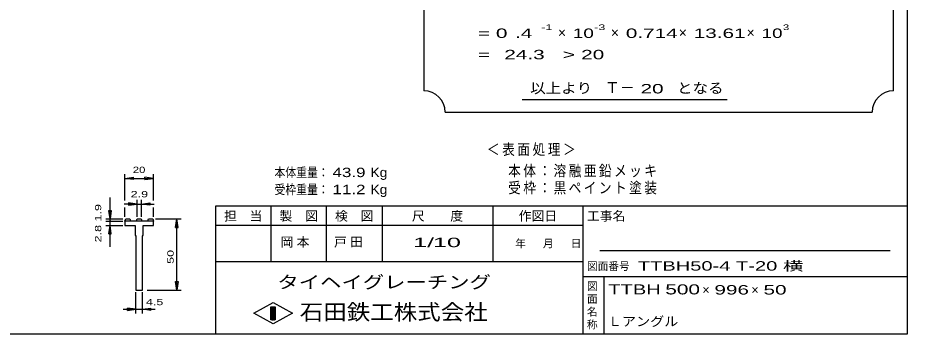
# Model space of a CAD drawing. Units: millimetres, scale not verified, with parts at other scales. Extents: x -1820 to 1731, y -1282 to 1054.
# Drawn here: x -352 to 1731, y -1146 to -405 of the extents above; entities that cross this region are included whole.
import ezdxf
from ezdxf.enums import TextEntityAlignment as Align

# ---------------------------------------------------------------- set-up
doc = ezdxf.new("R2010")
doc.units = ezdxf.units.MM
doc.header["$LTSCALE"] = 10
for name, color, linetype, lineweight in [('0_2', 150, 'Continuous', 25), ('22', 2, 'Continuous', 25), ('32', 4, 'Continuous', 25)]:
    doc.layers.add(name, color=color, linetype=linetype, lineweight=lineweight)
doc.styles.add('ベクトル', font='')
doc.styles.get('ベクトル').set_extended_font_data('ベクトル')

msp = doc.modelspace()

# ---------------------------------------------------------------- linework, layer by layer
at = {"layer": '0_2'}
for p, q in [((1731, 1053.5), (1731, -1146.5)), ((1731, -846.5), (111, -846.5)), ((111, -846.5), (111, -1146.5)), ((241, -846.5), (241, -976.5)), ((371, -976.5), (371, -846.5)), ((501, -846.5), (501, -976.5)), ((761, -976.5), (761, -846.5)), ((971, -846.5), (971, -1146.5)), ((971, -891.5), (111, -891.5)), ((1691, -951.5), (1011, -951.5)), ((111, -976.5), (971, -976.5)), ((971, -1011.5), (1731, -1011.5)), ((1021, -1146.5), (1021, -1011.5)), ((201, -1097.5), (246, -1072.5)), ((241, -1082.5), (251, -1082.5)), ((241, -1112.5), (241, -1082.5)), ((241, -1082.5), (243, -1082.5)), ((243, -1082.5), (243, -1112.5)), ((245, -1112.5), (245, -1082.5)), ((245, -1082.5), (247, -1082.5)), ((246, -1072.5), (291, -1097.5)), ((247, -1082.5), (247, -1112.5)), ((249, -1112.5), (249, -1082.5)), ((249, -1082.5), (251, -1082.5)), ((251, -1082.5), (251, -1112.5)), ((251, -1082.5), (251, -1112.5)), ((246, -1122.5), (201, -1097.5)), ((291, -1097.5), (246, -1122.5)), ((251, -1112.5), (241, -1112.5)), ((243, -1112.5), (245, -1112.5)), ((247, -1112.5), (249, -1112.5)), ((1731, -1146.5), (-1729, -1146.5))]:
    msp.add_line(p, q, dxfattribs=at)
at = {"layer": '22', "color": 4}
for p, q in [((599, 973.5), (599, -576.5)), ((1699, -576.5), (1699, 973.5)), ((829, -596.5), (1309, -596.5)), ((649, -626.5), (1649, -626.5))]:
    msp.add_line(p, q, dxfattribs=at)
for centre, start, end in [((599, -626.5), 0, 90), ((1699, -626.5), 90, 180)]:
    msp.add_arc(centre, 50, start, end, dxfattribs=at)
at = {"layer": '32'}
for p, q in [((-101, -833.5), (-101, -771.5)), ((-101, -781.5), (-81, -778.5)), ((-81, -784.5), (-101, -781.5)), ((-101, -781.5), (-34.33, -781.5)), ((-81, -784.5), (-81, -778.5)), ((-34.33, -781.5), (-54.33, -778.5)), ((-54.33, -784.5), (-54.33, -778.5)), ((-54.33, -784.5), (-34.33, -781.5)), ((-34.33, -833.5), (-34.33, -771.5)), ((-136, -876.5), (-136, -826.5)), ((-72.5, -871.5), (-72.5, -831.5)), ((-62.83, -831.5), (-62.83, -871.5)), ((-72.5, -841.5), (-102.5, -841.5)), ((-101, -871.5), (-101, -849.5)), ((-72.5, -841.5), (-92.5, -838.5)), ((-92.5, -838.5), (-92.5, -844.5)), ((-92.5, -844.5), (-72.5, -841.5)), ((-72.5, -841.5), (-62.83, -841.5)), ((-62.83, -841.5), (-42.83, -838.5)), ((-42.83, -844.5), (-62.83, -841.5)), ((-62.83, -841.5), (-32.83, -841.5)), ((-42.83, -838.5), (-42.83, -844.5)), ((-34.33, -871.5), (-34.33, -849.5)), ((-136, -876.5), (-139, -856.5)), ((-139, -856.5), (-133, -856.5)), ((-133, -856.5), (-136, -876.5)), ((-146, -876.5), (-106, -876.5)), ((-146, -881.5), (-106, -881.5)), ((-146, -891.5), (-106, -891.5)), ((-139, -911.5), (-136, -891.5)), ((-136, -891.5), (-136, -876.5)), ((-133, -911.5), (-136, -891.5)), ((-136, -941.5), (-136, -891.5)), ((-101, -881.5), (-99.33, -876.5)), ((-101, -881.5), (-101, -891.5)), ((-34.33, -881.5), (-101, -881.5)), ((-101, -891.5), (-76.83, -891.5)), ((-99.33, -876.5), (-89.67, -876.5)), ((-89.67, -876.5), (-88, -881.5)), ((-76.83, -891.5), (-76.83, -914.83)), ((-74.17, -881.5), (-72.5, -876.5)), ((-72.5, -876.5), (-62.83, -876.5)), ((-62.83, -876.5), (-61.17, -881.5)), ((-58.5, -914.83), (-58.5, -891.5)), ((-58.5, -891.5), (-34.33, -891.5)), ((-47.33, -881.5), (-45.67, -876.5)), ((-45.67, -876.5), (-36, -876.5)), ((-36, -876.5), (-34.33, -881.5)), ((-34.33, -891.5), (-34.33, -881.5)), ((-29.33, -876.5), (30.67, -876.5)), ((17.67, -896.5), (20.67, -876.5)), ((23.67, -896.5), (20.67, -876.5)), ((20.67, -1043.17), (20.67, -876.5)), ((-139, -911.5), (-133, -911.5)), ((-76.83, -914.83), (-75.17, -916.5)), ((-75.17, -916.5), (-75.17, -1043.17)), ((-60.17, -916.5), (-58.5, -914.83)), ((-60.17, -1043.17), (-60.17, -916.5)), ((17.67, -896.5), (23.67, -896.5)), ((20.67, -1043.17), (17.67, -1023.17)), ((17.67, -1023.17), (23.67, -1023.17)), ((23.67, -1023.17), (20.67, -1043.17)), ((-75.17, -1043.17), (-60.17, -1043.17)), ((-75.17, -1098.17), (-75.17, -1048.17)), ((-60.17, -1098.17), (-60.17, -1048.17)), ((-49.33, -1043.17), (30.67, -1043.17)), ((-105.17, -1088.17), (-75.17, -1088.17)), ((-75.17, -1088.17), (-95.17, -1085.17)), ((-95.17, -1091.17), (-95.17, -1085.17)), ((-95.17, -1091.17), (-75.17, -1088.17)), ((-75.17, -1088.17), (-60.17, -1088.17)), ((-60.17, -1088.17), (-40.17, -1085.17)), ((-40.17, -1091.17), (-60.17, -1088.17)), ((-60.17, -1088.17), (-30.17, -1088.17)), ((-40.17, -1091.17), (-40.17, -1085.17))]:
    msp.add_line(p, q, dxfattribs=at)
msp.add_circle((-136, -881.5), 1, dxfattribs=at)

# ---------------------------------------------------------------- texts
at = {"layer": '0_2', "style": 'ベクトル'}
for s, height, p in [('担\u3000当', 21.99, (131, -869.5)), ('製\u3000図', 21.99, (261, -869.5)), ('検\u3000図', 21.99, (391, -869.5)), ('尺\u3000\u3000度', 21.99, (571, -869.5)), ('作図日', 21.99, (821, -869.5)), ('工事名', 21.99, (981, -869.5)), ('年', 18.33, (813, -934)), ('月', 18.33, (878, -934)), ('日', 18.33, (943, -934)), ('図面番号', 18.33, (981, -987)), ('図', 18.33, (981, -1034)), ('面', 18.33, (981, -1064)), ('名', 18.33, (981, -1094)), ('称', 18.33, (981, -1124))]:
    msp.add_text(s, height=height, dxfattribs=at).set_placement(p, align=Align.MIDDLE_LEFT)
at = {"layer": '0_2', "color": 222, "style": 'ベクトル'}
for s, height, width, p in [('タイヘイグレーチング', 29.33, 1.25, (256, -1024.5)), ('石田鉄工株式会社', 36.66, 1.1, (308.5, -1094.5))]:
    msp.add_text(s, height=height, dxfattribs=dict(at, width=width)).set_placement(p, align=Align.MIDDLE_LEFT)
at = {"layer": '22', "style": 'ベクトル'}
for s, height, width, p in [('  = 0', 21.99, 1.65, (699, -441.5)), (' .4 ', 21.99, 1.65, (799, -441.5)), ('-1', 13.2, 1.65, (874, -427.5)), ('10', 21.99, 1.5, (948, -441.5)), ('-3', 13.2, 1.65, (998, -427.5)), ('0.714', 21.99, 1.65, (1072, -441.5)), ('13.61', 21.99, 1.65, (1231, -441.5)), ('10', 21.99, 1.5, (1390, -441.5)), ('3', 13.2, 1.5, (1440, -427.5)), ('  =', 21.99, 1.65, (699, -491.5)), (' 24.3', 21.99, 1.65, (774, -491.5)), ('>', 21.99, 1.7, (924, -491.5)), (' 20 ', 21.99, 1.65, (954, -491.5)), ('以上より\u3000', 24.19, 1.1, (848, -570)), (' 20 ', 21.99, 1.65, (1093, -571.5)), ('となる', 24.19, 1.1, (1192, -570)), ('本体重量：', 21.99, 0.85, (249, -767.5)), (' 43.9', 21.99, 1.35, (374, -767.5)), ('Kg', 21.99, 1.1, (474, -767.5)), ('受枠重量：', 21.99, 0.85, (249, -807.5)), (' 11.2', 21.99, 1.35, (374, -807.5)), ('Kg', 21.99, 1.1, (474, -807.5)), ('1/', 21.99, 2, (574, -931.5)), (' 10 ', 21.99, 2, (604, -931.5)), ('TTBH50-4 T-20 横         ', 21.99, 1.6, (1100, -986.5)), ('TTBH', 23.46, 1.5, (1031, -1041.5)), (' 500 ', 23.46, 1.55, (1151, -1041.5)), (' 996 ', 21.99, 1.65, (1266, -1042.5)), (' 50 ', 21.99, 1.65, (1381, -1042.5)), ('Ｌアングル', 21.99, 1.1, (1030, -1116.5))]:
    msp.add_text(s, height=height, dxfattribs=dict(at, width=width)).set_placement(p, align=Align.MIDDLE_LEFT)
for s, height, p in [('×', 24.19, (913, -440)), ('×', 24.19, (1037, -440)), ('×', 24.19, (1196, -440)), ('×', 24.19, (1355, -440)), ('Ｔ－', 25.66, (1023, -569)), ('×', 21.99, (1251, -1042.5)), ('×', 21.99, (1366, -1042.5))]:
    msp.add_text(s, height=height, dxfattribs=at).set_placement(p, align=Align.MIDDLE_LEFT)
at = {"layer": '22', "attachment_point": 4, "style": 'ベクトル'}
for s, insert, char_height in [('\\T1.2;\\W0.85;＜表面処理＞', (746.5, -715), 25.66), ('\\T1.19;\\W0.85;本体：溶融亜鉛メッキ', (796.5, -765), 25.66), ('\\T1.19;\\W0.85;受枠：黒ペイント塗装', (796.5, -805), 25.66), ('\\T1.25;岡本\u3000', (263.5, -931.5), 21.99), ('\\T1.25;戸田\u3000', (388.5, -931.5), 21.99)]:
    msp.add_mtext(s, dxfattribs=dict(at, insert=insert, char_height=char_height))
at = {"layer": '32', "color": 2, "style": 'ベクトル'}
for s, width, p in [('20', 1.35, (-82.67, -761.5)), ('2.9', 1.5, (-87.67, -818.5)), (' 4.5 ', 1.5, (-60.17, -1071.17))]:
    msp.add_text(s, height=14.66, dxfattribs=dict(at, width=width)).set_placement(p, align=Align.MIDDLE_LEFT)
at = {"layer": '32', "color": 2, "style": 'ベクトル', "width": 1.5}
for s, p in [('2.8 1.9', (-164, -931.5)), (' 50 ', (5.67, -989.83))]:
    msp.add_text(s, height=14.66, rotation=90, dxfattribs=at).set_placement(p, align=Align.MIDDLE_LEFT)

doc.saveas('drawing.dxf')
